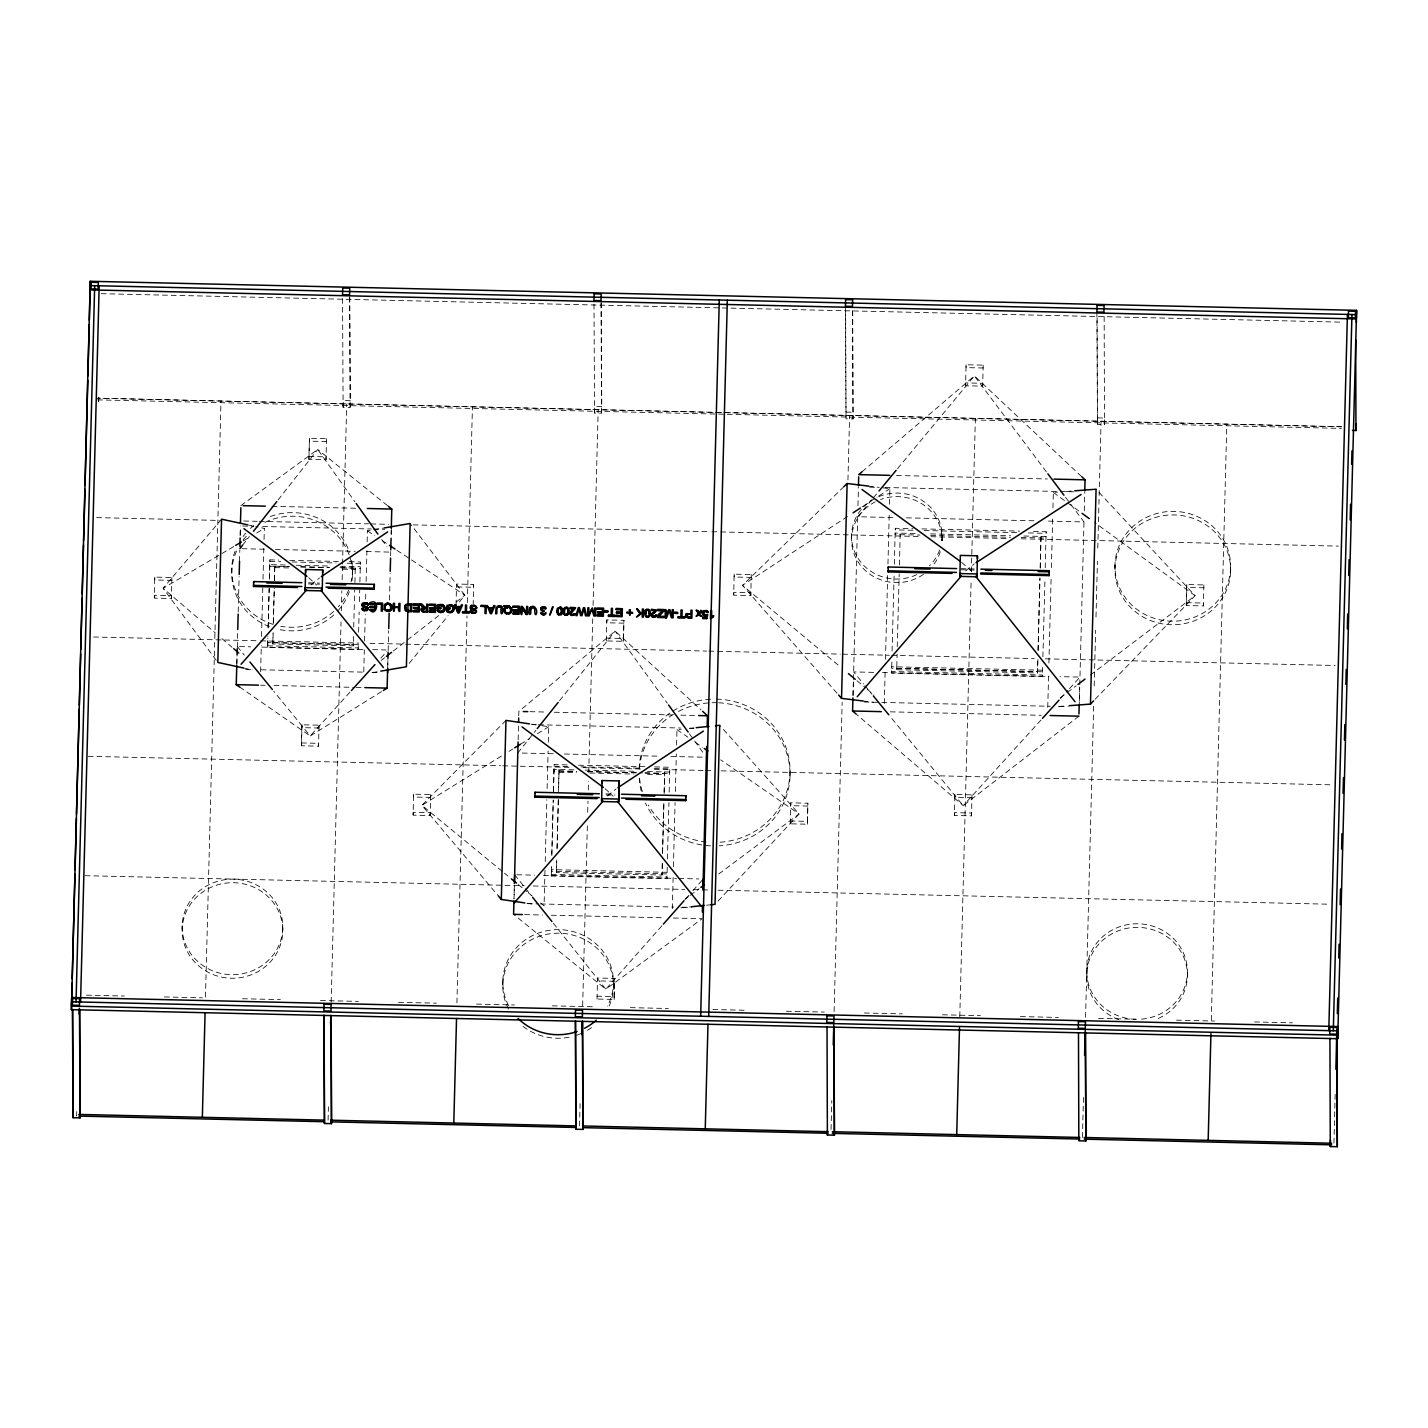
<?xml version="1.0" encoding="UTF-8"?>
<svg xmlns="http://www.w3.org/2000/svg" width="1428" height="1428" viewBox="0 0 1428 1428"><rect width="100%" height="100%" fill="white"/><g stroke="black" fill="none" stroke-linecap="round" stroke-linejoin="round"><path stroke-width="0.75" stroke-dasharray="5 3.75" d="M240.172 535.732L240.368 527.128M390.933 543.497L391.254 530.591M76.755 1111.591L76.63 1116.036L76.63 1114.447M98.818 397.198L98.693 401.661L98.675 397.234M171.878 577.501L171.431 598.493L154.331 598.1L154.777 577.108L171.878 577.501L171.895 580.357L154.795 579.964L154.777 577.108M205.471 997.137L220.983 401.036M236.834 664.805L237.066 655.987M237.298 647.187L237.691 631.747M238.208 611.916L239.119 576.662M239.529 561.24L239.815 550.208M240.207 534.786L240.439 525.968M260.61 671.696L261.306 645.242M261.538 636.442L262.788 587.943M263.02 579.143L263.823 548.281M264.055 539.463L264.341 528.449L255.791 526.593M267.786 641.047L267.786 642.636L358.321 644.706L358.303 643.135L358.196 649.49L267.661 647.402L267.893 636.692M268.125 627.963L269.142 588.657M269.428 577.751L269.892 559.883L278.728 560.079M267.661 647.402L267.911 638.262M268.196 627.356L269.214 588.068M269.446 579.34L269.892 559.883M272.819 642.743L273.051 633.854M273.266 623.697L274.247 588.015M274.408 580.054L274.801 564.774L274.479 580.714M353.448 636.46L353.287 645.849L272.837 644.01L273.176 630.908M273.391 622.18L274.247 589.443M319.033 725.192L318.569 746.184L301.469 745.791L301.451 742.953L301.933 724.799L319.033 725.192L319.051 728.03L301.951 727.637L301.933 724.799M326.476 438.699L326.03 459.691L308.93 459.298L309.394 438.307L326.476 438.699L326.494 441.538L309.394 441.163L309.394 438.307M301.469 745.791L301.951 727.637M308.93 459.298L309.394 441.163M343.113 407.266L343.291 400.572L350.324 400.732L350.146 407.426L343.113 407.266L342.524 294.721M328.083 1120.141L328.422 1106.789M331.153 1002.26L341.042 621.894M341.328 610.773L341.863 590.764M342.149 579.643L342.488 566.291M342.541 564.06L346.718 403.928M353.733 627.124L354.697 589.871M354.947 582.553L355.269 566.613L355.286 569.451L340.06 569.112M358.589 632.211L359.16 611.969M359.392 601.652L359.731 590.139M359.892 582.017L360.427 561.954L347.165 561.65M363.765 671.856L364.336 649.811M364.568 641.011L365.265 614.558M365.657 599.135L365.836 592.513M366.121 581.499L366.925 550.655M367.157 541.837L367.442 530.823L371.708 530.091M387.702 668.268L387.934 659.45M388.166 650.632L388.684 630.801M389.487 599.956L390.165 573.503M390.629 555.885L390.736 551.476M390.969 542.658L391.308 529.431M430.667 794.575L430.203 815.549L413.12 815.156L413.567 794.182L430.667 794.575L430.685 797.413L413.584 797.02L413.567 794.182M456.067 605.026L456.532 584.034L473.632 584.427L473.632 587.265L456.532 586.89L456.532 584.034M456.924 1002.92L467.01 615.879M467.349 602.545L472.436 406.801M473.168 605.418L473.632 584.427M514.348 885.663L514.009 898.926L514.348 885.717M518.132 739.829L518.543 724.299M518.739 715.803L518.864 711.43L615.147 631.105L700.969 709.805M544.996 870.402L544.068 905.763L540.641 902.942M545.228 861.548L546.835 799.662M547.12 788.613L548.102 751.021M548.334 742.185L548.727 726.709L538.035 725.121M667.251 867.207L666.947 878.666L551.279 876.007L551.511 865.207M551.815 854.069L553.207 800.59M553.439 791.665L554.135 764.605L567.487 764.926M551.279 876.007L551.529 866.778M551.815 855.64L553.261 799.93M553.493 791.023L554.135 764.605M556.438 871.348L556.724 860.049M557.027 848.91L558.294 799.894M558.455 791.79L559.044 769.496L558.598 790.166M662.342 863.904L662.056 875.043L556.438 872.615L556.741 861.477M557.081 848.107L558.366 799.091M594.566 413.031L594.744 406.337L601.777 406.498L601.599 413.192L594.566 413.031L593.977 300.487M579.536 1125.907L580.107 1103.665M582.66 1005.794L587.408 823.403M587.693 812.282L587.979 801.162M588.282 790.041L588.497 781.152M588.729 772.245L592.727 618.77M593.084 605.418L598.171 409.693M597.047 999.029L597.511 978.037L614.593 978.43L614.611 981.286L614.147 999.421L597.047 999.029L597.029 996.191L614.129 996.583L614.147 999.421M606.364 640.922L606.829 619.93L623.929 620.323L623.465 641.315L606.364 640.922L606.347 638.084L623.447 638.477L623.465 641.315M614.129 996.583L614.593 978.43M623.447 638.477L623.929 620.323M662.271 863.28L662.056 875.043M662.556 852.141L663.841 803.125M664.127 791.987L664.645 771.923L664.663 774.761L644.867 774.315M662.574 853.73L663.913 802.322M664.145 793.557L664.663 773.351L644.849 772.887M667.411 858.942L668.929 802.59M669.161 792.094L669.803 767.264L654.238 766.907M672.32 908.708L673.177 875.542M673.409 866.707L675.069 802.607M675.373 791.54L676.336 753.966M676.569 745.13L676.979 729.654L681.245 729.208M751.253 574.556L750.807 595.547L733.706 595.155L734.153 574.163L751.253 574.556L751.271 577.412L734.17 577.019L734.153 574.163M790.291 823.813L790.755 802.822L807.855 803.214L807.855 806.07L807.391 824.206L790.291 823.813L790.273 820.975L807.373 821.368L807.391 824.206M807.373 821.368L807.855 803.214M852.694 310.768L853.051 418.957L846.019 418.797L845.662 310.608M831.042 1129.459L831.792 1100.542M834.113 1011.56L842.163 702.38M847.946 479.951L849.624 415.459M853.051 695.115L853.391 681.816M853.444 679.603L857.782 513.473M857.96 505.655L858.46 486.894M884.307 703.54L885.181 670.321M885.467 659.236L887.663 575.073M887.948 563.989L889.269 513.045M889.501 504.191L889.912 488.679L881.344 487.644M1042.672 667.34L1042.422 676.569L891.554 673.106L891.857 661.646M892.072 651.15L894.124 574.752M894.339 564.256L895.285 528.289L913.027 528.699M1037.888 659.575L1037.531 672.945L896.713 669.714L897.123 654.113M897.23 646.813L899.212 573.895M899.444 564.988L900.175 533.179L900.193 536.018M971.968 794.878L971.522 815.87L954.422 815.477L954.886 794.486L971.968 794.878L971.986 797.734L954.886 797.342L954.886 794.486M983.16 365.157L982.696 386.131L965.596 385.756L966.06 364.765L983.16 365.157L983.178 367.996L966.078 367.603L966.06 364.765M959.777 1016.665L971.129 580.714M971.361 571.807L975.36 418.333M1037.745 661.182L1037.531 672.945M1038.031 650.043L1039.887 578.733M1040.191 567.594L1040.994 536.41L1041.012 539.249M1038.12 650.668L1039.959 577.929M1040.262 568.219L1040.994 537.821M1042.886 656.844L1044.993 578.215M1045.207 567.719L1046.153 531.751L1032.837 531.448M1047.759 707.288L1048.616 674.07M1048.902 662.985L1051.097 578.822M1051.383 567.737L1052.722 516.793M1052.936 507.94L1053.346 492.428L1057.612 492.107M1079.175 706.949L1079.711 687.011M1079.764 684.797L1084.084 518.667M1084.28 510.849L1084.78 492.089M1097.65 417.886L1104.683 418.047L1104.504 424.723L1097.472 424.562L1097.115 316.373M1082.442 1137.438L1083.477 1097.4M1085.566 1017.325L1093.669 705.932M1094.187 685.922L1095.633 630.301M1095.99 616.967L1097.436 561.347M1097.775 548.013L1101.077 421.224M1203.875 584.944L1203.411 605.936L1186.311 605.543L1186.775 584.552L1203.875 584.944L1203.893 587.783L1186.793 587.39L1186.775 584.552M1186.311 605.543L1186.793 587.39M1211.301 1020.217L1226.813 424.098M1335.162 1094.366L1333.913 1144.863L1333.895 1143.293M236.834 663.484L237.012 657.13M387.756 664.823L387.88 660.593M852.998 695.793L853.355 682.762M1079.318 700.987L1079.657 687.957M242.582 545.175L249.418 536.482M278.103 499.943L317.712 449.481L388.327 506.28M517.811 752.949L535.875 730.315M559.526 700.72L615.147 631.105L667.287 703.201M409.193 663.342L448.16 615.646M459.281 602.009L464.85 595.208L410.139 523.505M871.919 499.568L857.692 516.74L893.196 517.543M873.347 497.836L877.613 492.696M897.534 468.652L974.378 375.921L1081.835 476.809M221.554 519.185L163.095 588.282L217.824 662.431M965.774 570.879L974.199 563.935M607.471 796.003L615.968 788.97M311.018 584.927L319.444 577.894M661.914 925.772L605.829 989.211L513.58 914.348M685.511 899.069L691.42 892.393M692.901 890.715L703.219 879.023M349.949 692.169L310.251 735.956L239.85 687.154M380.83 658.112L386.702 651.614M1041.048 719.962L963.204 805.66L855.943 713.857M1060.504 698.524L1067.983 690.295M1069.483 688.635L1079.961 677.104L1059.987 676.64M718.034 901.122L799.073 813.996L719.694 725.281M1095.097 699.309L1195.093 595.708L1096.079 489.215M505.958 720.39L421.885 805.338L498.461 896.07M843.966 486.591L742.489 585.337L838.629 695.061M862.084 471.776L974.378 375.921L1046.563 472.079M381.151 660.468L384.632 657.737M393.36 650.954L405.57 641.422M407.301 640.065L438.699 615.593M456.139 601.991L464.85 595.208L396.841 550.244M1078.89 716.178L963.204 805.66L890.162 716.499M1060.183 697.881L1065.502 693.847M1067.287 692.509L1076.159 685.779M1090.367 675.033L1195.093 595.708L1094.616 522.505M684.815 899.372L688.385 896.695M690.17 895.374L699.095 888.698M718.73 874.025L799.073 813.996L720.712 759.857M240.904 505.601L317.712 449.481L354.858 501.692M847.518 516.472L742.489 585.337L838.182 665.091M862.262 506.797L877.006 497.14M878.845 495.927L889.912 488.679M381.49 691.616L310.251 735.956L273.783 691.259M501.406 756.055L421.885 805.338L502.781 871.812M508.975 751.36L512.759 749.004M520.345 744.309L529.806 738.454M537.374 733.76L548.727 726.709M233.781 546.513L163.095 588.282L215.217 632.872M243.331 540.873L249.061 537.481M256.701 532.965L264.341 528.449M373.85 529.717L384.525 527.896M372.244 672.606L378.652 671.499M689.795 728.334L694.062 727.905M680.853 907.833L691.545 906.744M706.485 905.209L710.769 904.781M1066.163 491.464L1072.571 490.982M1058.434 706.485L1066.984 705.843M101.21 293.686L1342.998 322.175M846.197 412.103L853.23 412.264M97.497 399.858L1341.392 428.4M308.912 456.46L326.012 456.853L326.03 459.691M896.463 475.488L1047.331 478.951M869.563 487.144L876.221 487.305M885.092 487.501L1058.148 491.464M1060.361 491.518L1073.678 491.821M906.494 517.846L1035.193 520.809M1048.491 521.113L1083.995 521.934L1065.288 496.998M271.963 506.315L356.268 508.243M921.899 528.895L1019.521 531.127M913.027 530.27L895.285 529.859L895.285 528.289M924.13 530.52L1017.307 532.662M1028.41 532.912L1046.153 533.322L1046.153 531.751M915.116 533.519L895.16 533.055L895.16 534.643L919.989 535.054M930.645 533.876L1010.524 535.714M1023.84 536.018L1046.028 536.517L1046.028 538.106L1021.198 537.374M930.663 535.446L1010.542 537.285M96.622 517.614L219.216 520.435M243.742 521.006L257.111 521.309M259.343 521.363L368.585 523.862M370.816 523.915L388.648 524.326M413.156 524.879L709.645 531.68M711.876 531.734L718.57 531.894M720.783 531.948L921.417 536.535M931.002 536.732L1006.133 538.481M1021.216 538.802L1338.286 546.103M242.671 526.022L253.756 526.272M262.627 526.486L371.351 528.985M373.565 529.02L384.667 529.288M242.064 548.709L264.251 549.209M275.354 549.477L355.233 551.297M366.318 551.547L390.719 552.118M961.026 568.665L974.253 568.969M961.026 569.772L974.253 570.075M289.759 560.329L338.347 561.454M269.91 561.454L280.941 561.704M291.99 561.972L336.133 562.971M347.183 563.239L360.427 563.542L360.427 561.954M285.225 565.006L269.767 564.649L269.785 566.238L289.652 566.684M296.274 565.256L329.386 566.024M340.417 566.273L360.302 566.737L360.302 568.308L338.222 567.808M274.801 566.184L290.027 566.541M300.897 566.791L329.172 567.434M340.042 567.684L355.269 568.041M300.683 566.952L329.386 567.594M274.819 567.612L290.045 567.969M1186.311 602.687L1203.411 603.08L1203.411 605.936M308.502 582.82L319.479 583.07M308.502 583.927L319.479 584.177M623.929 623.161L606.829 622.769L606.829 619.93M93.516 636.995L258.468 640.779M260.699 640.833L358.785 643.082M369.923 643.332L403.374 644.099M405.606 644.153L706.539 651.061M708.77 651.114L715.464 651.257M717.677 651.311L840.289 654.131M842.52 654.167L889.341 655.256M891.572 655.291L1034.229 658.576M1045.385 658.826L1335.18 665.484M272.819 642.582L353.287 644.439M267.661 645.831L358.178 647.901L358.196 649.49M239.529 646.581L250.614 646.848M261.717 647.098L363.765 649.437M372.654 649.633L385.953 649.954M896.713 668.286L1037.531 671.517M873.615 672.374L853.658 671.91L863.476 683.923M882.486 672.57L1048.902 676.39M245.598 669.429L252.256 669.571M261.128 669.786L363.176 672.124M372.065 672.32L378.706 672.481M260.646 685.208L265.072 685.315M273.962 685.511L353.823 687.35M356.054 687.404L364.925 687.6M863.976 702.005L879.505 702.362M881.719 702.415L1050.348 706.289M1059.219 706.485L1068.09 706.699M890.304 711.84L1041.173 715.303M529.949 711.679L545.478 712.036M554.35 712.233L671.945 714.946M680.817 715.142L696.346 715.499M531.859 724.603L536.303 724.71M538.517 724.764L680.513 728.012M689.385 728.209L693.829 728.316M301.451 742.953L318.551 743.328L318.569 746.184M522.237 753.056L553.296 753.77M564.399 754.02L659.807 756.197M670.892 756.465L706.396 757.268M578.608 765.176L645.331 766.711M554.153 766.193L569.718 766.55M580.839 766.8L640.904 768.175M654.238 768.496L669.821 768.853L669.803 767.264M88.179 756.304L500.568 765.765M502.799 765.819L569.683 767.354M583.052 767.657L641.011 768.996M654.399 769.299L703.433 770.424M705.664 770.477L712.358 770.638M721.265 770.834L1332.074 784.847M574.038 769.853L554.01 769.389L554.028 770.959L576.269 771.477M585.159 770.103L636.317 771.281M647.437 771.531L669.678 772.048L669.696 773.619L645.224 773.066M559.044 770.924L576.644 771.334M587.658 771.584L642.654 772.851M587.39 771.727L636.317 772.851M559.062 772.352L576.662 772.744M589.853 773.048L633.871 774.065M606.025 793.879L614.897 794.093M606.025 794.985L614.897 795.2M807.855 806.07L790.773 805.678L790.755 802.822M551.279 874.436L666.947 877.095L666.947 878.666M516.865 874.757L534.607 875.168M543.479 875.364L676.604 878.416M678.818 878.47L698.792 878.934M85.073 875.685L524.219 885.753M533.144 885.967L684.726 889.43M693.633 889.644L700.327 889.805M702.558 889.84L709.252 890.001M718.159 890.197L1328.968 904.21M527.2 903.656L538.302 903.906M540.516 903.96L673.641 907.012M682.513 907.226L691.384 907.423M524.665 914.616L542.426 915.009M551.297 915.223L664.448 917.811M673.32 918.025L702.165 918.686L605.829 989.211L553.332 923.273M614.611 981.286L597.511 980.893L597.511 978.037M86.412 995.155L124.325 996.03M164.434 996.94L202.348 997.815M242.457 998.743L280.352 999.6M320.479 1000.528L358.374 1001.403M398.501 1002.313L436.397 1003.188M476.524 1004.098L514.419 1004.973M552.315 1005.847L592.441 1006.758M630.337 1007.632L668.25 1008.507M712.822 1009.525L746.273 1010.292M786.382 1011.22L824.277 1012.077M864.404 1013.005L902.3 1013.862M942.426 1014.79L980.322 1015.665M1020.449 1016.575L1058.344 1017.45M1098.471 1018.378L1136.367 1019.235M1176.494 1020.163L1214.389 1021.038M1254.516 1021.948L1292.411 1022.823M868.51 486.091L879.202 487.394M862.923 700.969L873.615 702.255M531.627 724.174L535.893 724.817M526.968 903.228L533.376 904.192M247.222 524.736L253.648 526.129M243.492 667.983L252.06 669.839M367.442 530.823L374.796 535.678M382.133 540.534L387.648 544.175M676.979 729.654L687.903 737.205M695.204 742.239L702.487 747.272M1053.346 492.428L1065.913 501.585M1067.698 502.888L1080.264 512.045M961.562 562.311L971.433 571.004M605.097 788.72L613.147 796.092M308.68 577.644L316.695 585.052M504.495 873.24L507.94 876.06M518.257 884.557L526.861 891.625M528.592 893.035L532.037 895.874M856.979 680.763L865.511 687.885M867.224 689.296L874.061 695.008M221.947 638.619L232.032 647.241M864.886 685.636L871.901 694.204M237.298 646.545L244.313 655.131M514.633 874.704L524.308 886.842M525.683 888.591L531.216 895.517M689.456 733.849L693.365 739.24M694.668 741.043L703.79 753.663M381.758 539.516L386.881 546.71M1230.615 567.612A57.852 54.924 -0.3 0 1 1142.632 613.165A57.852 54.924 -0.3 0 1 1145.113 518.061A57.852 54.924 -0.3 0 1 1230.615 567.612L1230.633 571.164A57.852 54.924 -0.3 0 1 1142.65 616.717A57.852 54.924 -0.3 0 1 1145.131 521.613A57.852 54.924 -0.3 0 1 1230.633 571.164M1187.364 972.718L1187.4 976.27M1114.947 564.952L1114.965 568.505M1104.147 316.534L1104.504 424.723M1096.882 312.018L1097.472 424.562M1086.797 970.397L1086.815 973.967M1042.422 676.569L1042.422 674.998L891.554 671.535L891.554 673.106M982.696 386.131L982.678 383.293L965.596 382.9L965.596 385.756M971.522 815.87L971.504 813.032L954.404 812.639L954.422 815.477M942.069 537.089L942.087 540.659A45.268 42.983 -0.3 0 0 880.54 499.514M896.695 666.876L896.713 669.714M852.498 310.822L853.051 418.957M851.552 535.018L851.57 538.57M845.43 306.252L846.019 418.797M790.023 772.494L790.041 776.047M750.807 595.547L750.789 592.709L733.689 592.317L733.706 595.155M613.433 983.428L613.451 986.998M601.242 302.79L601.777 406.498M601.027 302.861L601.599 413.192M556.438 869.777L556.438 872.615M502.799 980.893L502.817 984.445M430.203 815.549L430.203 812.711L413.103 812.318L413.12 815.156M353.287 643.011L353.287 645.849M352.43 571.343L352.448 574.895M349.789 297.024L350.324 400.732M349.574 297.078L350.146 407.426M282.762 928.075A50.301 47.767 -0.3 0 1 206.257 967.702A50.301 47.767 -0.3 0 1 208.399 884.985A50.301 47.767 -0.3 0 1 282.762 928.075L282.78 931.627A50.301 47.767 -0.3 0 1 206.275 971.254A50.301 47.767 -0.3 0 1 208.417 888.537A50.301 47.767 -0.3 0 1 282.78 931.627M272.819 641.172L272.837 644.01M231.729 568.576L231.747 572.128M182.177 925.772L182.195 929.325M171.431 598.493L171.414 595.654L154.313 595.262L154.331 598.1M716.445 699.131A75.452 71.65 -0.3 0 1 790.023 769.371A75.452 71.65 -0.3 0 1 719.284 842.27M706.164 841.967A75.452 71.65 -0.3 0 1 648.312 805.071M642.386 791.63A75.452 71.65 -0.3 0 1 639.441 777.35M639.137 769.032A75.452 71.65 -0.3 0 1 671.035 712.269M672.856 711.09A75.452 71.65 -0.3 0 1 714.268 699.113M718.641 702.772A75.452 71.65 -0.3 0 1 790.059 773.958A75.452 71.65 -0.3 0 1 719.301 845.822M710.555 845.858A75.452 71.65 -0.3 0 1 704.004 845.251M701.808 844.93A75.452 71.65 -0.3 0 1 645.456 803.036M641.243 791.183A75.452 71.65 -0.3 0 1 639.28 778.813M639.405 768.442A75.452 71.65 -0.3 0 1 674.73 713.518M678.496 711.43A75.452 71.65 -0.3 0 1 716.463 702.701M351.645 560.651A60.369 57.316 -0.3 0 1 351.092 581.981M348.557 590.175A60.369 57.316 -0.3 0 1 338.329 606.775M333.706 611.452A60.369 57.316 -0.3 0 1 280.763 626.267M273.141 624.393A60.369 57.316 -0.3 0 1 236.441 547.745M243.046 536.553A60.369 57.316 -0.3 0 1 245.83 533.144M250.453 528.467A60.369 57.316 -0.3 0 1 253.827 525.647M270.356 516.49A60.369 57.316 -0.3 0 1 349.539 552.35M264.948 522.345A60.369 57.316 -0.3 0 1 327.208 526.878A60.369 57.316 -0.3 0 1 351.895 581.303M349.324 591.71A60.369 57.316 -0.3 0 1 336.865 611.952M333.724 615.004A60.369 57.316 -0.3 0 1 276.925 628.998M269.446 626.66A60.369 57.316 -0.3 0 1 237.387 549.334M243.063 540.105A60.369 57.316 -0.3 0 1 247.33 535.089M508.582 1005.598A55.335 52.533 -0.3 0 1 558.455 929.628A55.335 52.533 -0.3 0 1 607.364 1006.115M508.6 1009.15A55.335 52.533 -0.3 0 1 556.385 933.216A55.335 52.533 -0.3 0 1 609.131 1006.08M591.567 1027.571A55.335 52.533 -0.3 0 1 584.605 1031.837M580.928 1033.586A55.335 52.533 -0.3 0 1 575.109 1035.711M569.129 1037.21A55.335 52.533 -0.3 0 1 522.577 1025.982M878.684 496.676A45.268 42.983 -0.3 0 1 924.469 502.013A45.268 42.983 -0.3 0 1 941.534 542.694M939.642 549.959A45.268 42.983 -0.3 0 1 929.414 565.863M916.722 574.645A45.268 42.983 -0.3 0 1 857.532 557.473A45.268 42.983 -0.3 0 1 871.776 500.264M940.267 551.744A45.268 42.983 -0.3 0 1 933.269 565.095M923.488 574.342A45.268 42.983 -0.3 0 1 858.567 562.632A45.268 42.983 -0.3 0 1 875.168 501.871M1135.831 1019.306A50.301 47.767 -0.3 0 1 1093.402 947.871A50.301 47.767 -0.3 0 1 1179.778 946.282A50.301 47.767 -0.3 0 1 1140.222 1019.235M1118.749 1019.592A50.301 47.767 -0.3 0 1 1096.615 946.782A50.301 47.767 -0.3 0 1 1176.422 945.3A50.301 47.767 -0.3 0 1 1157.233 1018.878M1341.392 426.74L97.497 398.198L1341.392 426.811M1042.547 670.214L891.679 666.751L891.679 668.34L1042.547 671.803L1042.547 670.214M667.072 872.312L551.404 869.652L551.404 871.241L667.072 873.9L667.072 872.312"/><path stroke-width="1.5" d="M239.904 546.496L240.118 537.892M240.475 522.826L240.85 507.743M390.772 549.959L390.933 543.497M391.308 528.431L391.772 509.064L388.327 506.28M1356.582 310.34L1337.733 1038.709L71.418 1009.65L90.267 281.28L1356.582 310.34L1356.6 313.892M71.418 1009.65L72.114 983.107M72.221 978.662L74.952 874.132M75.059 869.67L76.398 818.512M76.505 814.067L79.236 709.52M79.343 705.075L80.682 653.917M80.789 649.472L82.128 598.314M82.235 593.869L83.502 544.925M83.627 540.48L84.966 489.322M85.073 484.877L87.786 380.33M87.911 375.885L89.232 324.727M89.357 320.283L90.267 281.28M79.7 1009.685L80.057 1117.874L73.024 1117.713L72.667 1009.525M76.041 1001.903L94.676 285.689M79.236 1014.362L79.379 1008.257M80.557 1002.01L99.192 285.796M202.348 1117.249L205.079 1012.72M237.744 629.552L238.155 614.129M239.19 574.449L239.529 561.24M297.435 587.497L253.541 586.497L253.648 581.571L301.915 582.678M322.692 569.897L322.228 590.889L305.146 590.496L305.592 569.504L322.692 569.897L322.71 572.735M331.153 1015.451L331.51 1123.64L324.477 1123.479L324.12 1015.29M330.564 1024.501L330.796 1015.594M369.798 609.774L374.725 610.059L369.798 609.774C376.117 618.36 381.187 597.404 369.781 602.777L369.763 603.883L374.886 603.99L369.763 603.883M374.725 610.059L374.779 607.471L370.173 607.525L370.191 606.436L374.814 606.543L370.191 606.436M328.154 588.193L374.243 589.264L374.332 584.338L326.066 583.231M374.243 589.264L374.332 584.338M374.814 606.686L374.886 603.83M377.331 604.044L377.349 602.955L382.561 603.08L382.365 611.166L381.258 611.13L381.437 603.99L377.331 603.883L381.437 603.99M387.595 672.677L387.702 668.268M388.737 628.606L389.13 613.183M390.219 571.307L390.576 558.08M394.449 607.239L394.539 603.348L393.432 603.33C391.968 606.4 394.253 616.664 394.414 608.025C400.822 605.311 397.002 611.166 399.786 611.559L399.983 603.473L398.876 603.455L398.787 607.346L394.449 607.096L398.787 607.346M406.659 610.131L410.407 610.863L410.55 604.651L406.712 605.276M407.123 611.452L411.478 611.827L411.692 603.741L405.909 604.615M413.227 610.773L418.154 611.041L413.227 610.773L413.21 611.862L419.243 612.005L419.439 603.919L413.21 603.776L413.192 604.865L418.315 604.99L418.243 607.685L413.62 607.578L418.243 607.685M413.62 607.418C412.942 611.077 424.687 607.293 413.602 608.364L413.62 607.578M418.154 611.041L418.226 608.453M423.134 610.97L426.579 611.309L426.651 608.524L422.26 609.542M423.741 606.757L426.686 607.775L426.776 604.098L427.882 604.276L427.668 612.201L422.991 611.88M429.4 605.24L434.523 605.365L429.4 605.24L429.417 604.151L435.647 604.294L435.451 612.38L429.4 612.237L429.435 611.148L434.362 611.416L429.435 611.148M434.362 611.416L434.433 608.828L429.81 608.881L429.828 607.793L434.451 607.9L429.828 607.793M434.451 608.06L434.523 605.204M442.983 606.222L439.396 605.454L438.307 607.632L440.752 607.525L440.734 608.614L437.2 608.542L437.271 605.436L438.985 604.544M449.838 607.882L447.375 607.668L449.838 607.739L449.802 608.828L446.268 608.739L447.196 605.115M447.375 607.828L448.463 605.668M462.547 611.916L465.314 612.13L462.547 611.916L462.529 613.005L469.152 613.147L469.169 612.059L466.421 612.005L469.169 612.059M465.314 612.13L465.492 604.972L466.599 605.169L466.421 612.148M453.801 1123.033L456.532 1018.485M481.04 606.436L481.075 605.329L486.288 605.615L486.073 613.54L484.967 613.522L485.163 606.364L481.04 606.275L485.163 606.525M496.105 607.132L495.659 613.754L496.765 613.79L497.033 607.81M501.246 609.149C499.604 615.272 503.673 615.343 502.335 609.167M524.826 902.924L501.299 899.444L505.958 720.39L529.485 723.871M513.027 607.168L518.15 607.275L513.027 607.168L513.045 606.061L519.274 606.204L519.078 614.29L513.027 614.165L513.063 613.058L517.989 613.344L513.063 613.219M513.437 610.809L518.061 610.916L513.437 610.809L513.455 609.72L518.078 609.97L513.455 609.881M517.989 613.344L518.061 610.756M518.078 609.97L518.15 607.114M522.291 606.436L526.521 612.612L521.166 606.257C519.417 613.272 522.594 620.127 522.166 607.989L526.396 614.468L522.166 607.989M514.473 881.254L518.078 742.024M518.578 722.354L518.685 717.981M526.521 612.773L526.682 606.382L527.735 606.561L527.539 614.486L526.396 614.308M529.485 609.792C527.842 615.914 531.912 616.021 530.591 609.827M531.162 607.971C536.874 604.651 533.412 614.736 535.928 614.683C538.749 610.309 533.661 602.955 529.824 608.06M597.047 798.609L534.929 797.181L535.018 792.254L599.367 793.736M573.717 609.078L570.075 608.471L570.093 607.382L575.609 607.668L575.198 608.864M591.281 610.434L591.763 609.024L593.959 616.021L595.619 616.057L595.833 607.971L594.762 607.935L594.601 614.843L592.352 607.882L588.764 614.611L588.925 607.81L587.872 607.793L587.658 615.879L589.139 615.914L591.281 610.274M582.606 1021.216L582.963 1129.405L575.93 1129.245L575.573 1021.056M581.91 1034.711L582.249 1021.359M597.332 615.004L602.277 615.272L597.332 615.004L597.315 616.093L603.348 616.236L603.562 608.149L597.332 608.007L597.297 609.096L602.42 609.221L602.366 611.916L597.743 611.809L602.366 611.916M597.707 612.737L602.33 612.844L597.707 612.737L597.743 611.648M602.277 615.272L602.33 612.683M604.758 611.684L604.776 610.559L607.935 610.791L607.9 611.755L604.758 611.684L607.9 611.755M601.616 801.536L602.063 780.545L619.163 780.938L619.181 783.776L618.699 801.929L601.616 801.536L601.599 798.68L618.699 799.073L618.699 801.929M608.417 615.254L611.184 615.468L608.417 615.254L608.399 616.343L615.004 616.503L615.04 615.414L612.291 615.343L615.04 615.414M611.184 615.468L611.362 608.328L612.469 608.346L612.291 615.504M621.144 612.344L616.539 612.237L621.144 612.344L621.216 609.488L616.093 609.524L616.111 608.435L622.358 608.739L622.144 616.664L616.111 616.521L616.128 615.432L621.055 615.7L616.128 615.432M616.503 613.165L621.126 613.272L616.503 613.165L616.521 612.076M621.055 615.7L621.126 613.112M618.699 799.073L619.163 780.938M627.071 612.148L627.053 613.201C630.533 611.238 629.373 619.127 630.284 613.13L632.568 613.344C633.354 610.863 628.249 613.951 630.373 610.042L629.409 610.024L629.355 612.344L627.071 612.309M640.119 613.701L636.531 616.985L642.279 613.04L642.189 617.128L643.296 617.146L643.492 609.06L642.386 609.042L642.314 611.934L640.922 613.183C630.159 599.403 647.241 624.09 636.585 608.899M651.436 610.345L655.523 610.434L651.436 610.345L651.454 609.238L656.844 610.202M657.594 610.47L662.931 610.595L657.594 610.47L657.612 609.381L664.216 609.542L664.198 610.666C645.867 619.663 675.908 615.914 658.897 616.414M662.931 610.452L657.54 617.467L663.52 617.61L663.556 616.521M668.75 612.219L669.232 610.791L671.428 617.788L673.106 617.824L673.302 609.738L672.231 609.72L672.07 616.628L669.821 609.667L668.822 609.649C660.986 628.784 670.143 610.577 665.341 609.56L665.127 617.646L666.608 617.681L668.75 612.059M674.444 613.29L674.48 612.148L677.622 612.38L677.604 613.362L674.444 613.29L677.604 613.362M678.104 617.003L680.87 616.914L678.104 616.86L678.086 617.949L684.708 618.092L684.726 617.003L681.977 616.95L684.726 617.003M680.87 617.074L681.049 609.917L682.156 610.113L681.977 617.092M625.892 799.269L685.797 800.644L685.904 795.717L621.555 794.236M687.225 616.825L690.777 617.307C693.258 613.737 687.136 612.969 686.689 615.825M685.547 615.825L685.601 615.182A2.499 2.374 -0.3 0 1 686.261 613.969L690.866 613.54L690.956 610.149L692.062 610.327L691.848 618.27L688.707 618.038M703.629 613.79L705.254 615.04A1.803 1.714 -0.3 0 0 706.521 614.611L707.752 614.29L706.842 618.502L702.701 618.395L702.719 617.307L706.057 617.556L702.719 617.467M702.951 890.001L706.664 746.344M707.163 726.673L707.449 715.749L702.594 711.305M700.648 1016.236L719.284 300.023M713.607 615.861L711.537 616.985L711.697 610.631L710.662 610.595L710.466 618.717L711.501 618.056M711.501 618.217L713.607 615.7M705.254 1128.798L707.985 1024.251M708.699 1016.415L727.334 300.201M834.059 1026.982L834.416 1135.171L827.383 1135.01L827.49 1130.565M862.923 700.969L841.538 698.381L847.125 483.503L868.51 486.091M833.238 1044.921L833.774 1024.911M858.46 485.716L858.674 476.845M952.101 573.396L888.18 571.932L888.27 567.005L956.617 568.576M977.448 555.795L976.984 576.787L959.884 576.394L960.348 555.403L977.448 555.795L977.448 558.651M956.724 1134.564L959.491 1027.803M980.768 574.056L1049.116 575.627L1049.205 570.7L980.857 569.129M1084.762 490.893L1085.048 479.826L1081.835 476.809M1069.126 705.7L1090.474 704.093L1096.079 489.215L1074.713 490.821M1084.584 1055.149L1085.226 1030.677M1078.479 1032.587L1078.836 1140.793L1085.869 1140.954L1085.512 1032.747M1208.177 1140.329L1210.944 1033.569M1328.79 1030.641L1347.425 314.428M1336.965 1038.513L1337.322 1146.72L1330.289 1146.559L1330.468 1139.865M1333.306 1030.748L1351.941 314.535M1335.876 1069.251L1336.679 1036.532L1337.322 1146.72M1337.322 1013.63L1337.733 998.065M1338.768 958.027L1339.071 944.265M1340.16 904.656L1340.517 889.001M1341.606 849.035L1341.945 833.738M1343.052 793.433L1343.462 777.867M1344.444 740.043L1344.837 724.478M1345.89 684.44L1346.229 669.518M1347.336 628.838L1347.675 613.915M1348.728 575.448L1349.085 559.633M1350.174 519.846L1350.567 504.28M1351.62 464.243L1351.959 450.891M1352.441 430.417L1355.957 430.488L1356.136 423.813M239.85 687.154L236.245 684.655L236.78 665.591M237.066 655.006L237.244 648.651M383.364 690.438L387.113 688.117L387.648 669.054M387.934 658.469L388.113 652.114M513.937 901.139L513.58 914.348L522.452 914.563M514.401 883.521L514.633 874.704M702.344 912.081L702.522 905.459M702.987 887.841L703.219 879.023M855.943 713.857L852.587 710.983L852.944 697.953M1078.961 714L1079.193 705.325M556.956 611.148L557.331 608.739M562.4 611.113L561.65 614.272M563.453 611.291L563.56 609.881M644.813 613.165L645.17 610.756M650.258 613.13L649.49 616.289M390.701 607.114L390.433 608.792M404.677 607.757L404.749 606.739M405.82 607.793L406.07 606.115M529.485 609.952L529.574 608.721M510.599 610.881L510.671 609.988M384.989 607.257L385.221 605.74M558.009 611.166L558.169 609.399M564.506 611.327L564.667 609.542M645.867 613.183L646.027 611.416M504.976 610.006L505.566 607.81M561.186 612.898L561.133 608.881M567.666 613.04L567.844 611.238M649.026 614.897L648.776 610.488M702.433 613.255L702.487 612.576A2.963 2.802 -0.3 0 1 703.147 611.255L704.111 610.559M503.834 609.988L503.941 608.899M443.43 610.22L443.787 608.471M443.68 609.453L443.448 606.686M452.854 608.685L452.265 610.827A2.463 2.338 -0.3 0 1 451.052 611.755M540.819 608.542L541.141 610.488M530.591 609.988L532.341 607.364M511.67 611.291L511.813 610.006M444.929 608.435L443.305 611.934M453.997 608.649L453.426 610.952M453.836 609.917L453.908 607.525M543.247 611.595L544.175 610.541L541.944 609.667M541.158 612.13L541.141 613.308A2.124 2.017 -0.3 0 0 542.212 614.576L544.389 614.772A2.303 2.196 -0.3 0 0 545.71 613.754L546.031 612.737L544.818 613.308M422.26 609.381L422.599 610.845M703.629 613.951L703.665 612.255M703.522 613.201L704.075 611.648M363.051 604.437L363.497 605.865L367.531 607.382M574.092 613.861L575.163 613.844M655.452 615.736L656.63 615.2L655.577 614.915M421.206 608.953L421.117 610.506M542.943 607.543L541.944 609.827M571.004 613.344L574.199 609.756M652.507 614.486L652.471 615.736M706.057 617.556L706.557 615.272A2.713 2.57 -0.3 0 1 704.432 615.825L703.129 614.968M404.749 606.9L404.945 605.99M563.56 610.042L563.81 608.899M567.594 614.986L568.79 612.523M568.54 613.683L568.88 610.22M583.641 610.256L581.91 615.736L580.571 615.557L578.911 608.685L577.001 615.629L575.895 615.611L578.394 607.56L579.447 607.596L581.053 613.826M583.641 610.416L584.052 608.81L584.355 610.595M529.574 608.881L529.806 607.9M558.187 609.56L558.562 608.435M584.355 610.434L585.498 615.825L586.64 615.843L584.623 607.703L583.499 607.685L581.303 614.772L581.571 613.683M646.027 611.559L646.402 610.452M561.186 612.737L560.258 614.326L558.669 613.915M567.666 612.88L567.237 614.058M503.941 609.06L504.191 608.078M553.261 606.864L549.816 615.147L552.44 606.989M459.048 610.416C459.281 618.378 459.637 597.957 458.013 610.416M491.464 611.309L492.446 608.846L489.608 608.792L490.982 612.826L491.464 611.166M540.819 608.703L541.248 607.685M507.565 608.132C504.566 607.668 508.957 607.596 507.297 607.346M656.523 615.557L656.344 616.164A2.196 2.088 -0.3 0 1 655.381 617.128M497.051 607.971L498.158 606.668L500.407 607.007M444.358 610.577L444.768 609.56M511.26 612.291L511.67 611.13M384.418 604.919L384.275 609.363M460.369 607.418L461.351 604.883L462.529 604.919L459.102 612.915L457.924 612.737L454.711 604.722L455.96 604.758L456.871 607.346L460.369 607.418L456.871 607.346M492.785 608.167L493.767 605.633L494.945 605.65L491.518 613.665L490.339 613.647L487.126 605.472L489.286 608.078L492.785 608.167L489.286 608.078M404.945 606.15L405.534 604.847M503.763 606.132L505.173 606.9L503.763 606.132L505.012 605.829M557.331 608.899L560.365 607.078A2.213 2.088 -0.3 0 1 561.668 607.864L562.007 608.614M563.81 609.042L564.756 607.596M645.17 610.916L646.795 609.113M562.043 613.362L561.097 614.825M649.883 615.379L648.258 617.182M558.348 608.988L560.115 608.007M564.828 609.131L565.595 608.096M505.244 608.542L506.012 607.346M567.487 613.469L565.452 614.272M363.051 604.579L363.979 603.633M471.311 607.078L472.757 605.99M443.43 610.059L443.18 610.631A2.463 2.338 -0.3 0 1 441.966 611.541M452.498 610.274L450.445 611.898L447.553 610.559M572.503 609.899L570.183 612.362A2.499 2.374 -0.3 0 0 569.986 613.754L570.111 614.165M651.543 614.236L652.257 613.112M540.98 608.257L541.605 607.311M453.426 610.791L450.891 612.755L447.428 612.023M405.213 605.526L405.909 604.455M574.092 613.701L572.557 614.754L571.004 613.183M655.452 615.575L653.899 616.61L652.453 615.593M541.997 608.56L544.175 607.703M699.06 612.612C695.722 606.614 699.577 616.717 700.702 610.381C704.397 610.577 695.811 614.576 701.63 616.307L699.452 614.736M510.635 613.13L511.26 612.13M699.47 614.897L699.06 614.094L696.293 616.182L698.578 614.718M384.418 605.079L385.453 603.776M239.85 548.655L242.582 545.175M253.506 531.252L276.729 501.674M537.267 728.583L558.134 702.469M385.489 605.365L387.327 604.008M656.541 610.577L653.596 613.326M696.293 616.182L698.453 613.362L696.293 610.274L697.542 610.452M879.041 490.982L896.106 470.365M510.171 611.916L509.35 612.862M443.18 610.47L439.503 611.345M570.468 611.898L574.163 608.399L570.075 608.471M651.828 613.772L655.077 610.791M857.211 696.721L961.437 575.912M513.884 903.353L603.08 801.037M241.082 664.252L306.645 589.889M444.072 611.041L440.645 612.63L437.521 610.773M663.377 924.095L684.048 900.729M659.79 615.486L664.198 610.666M351.431 690.545L374.939 664.591M1042.529 718.302L1059.005 700.184M363.319 609.078C360.445 606.186 365.389 612.219 366.96 609.131M646.402 610.595L648.544 610.363M1090.474 704.093L1093.562 700.898M557.723 608.149L560.365 607.221A2.213 2.088 -0.3 0 1 561.668 608.025M564.203 608.292L566.845 607.221A2.213 2.088 -0.3 0 1 568.148 608.025L568.88 610.381M645.563 610.167L648.205 609.238A2.213 2.088 -0.3 0 1 649.508 610.042M362.819 603.169L361.998 605.597M471.079 605.65L470.508 608.614M568.13 614.272L565.434 615.325L563.596 613.023M652.882 614.04L655.541 611.63M366.693 610.666L367.764 609.738A2.106 1.999 -0.3 0 0 368.103 608.257M476.024 612.219L474.221 613.344M475.578 612.826L476.024 612.38A2.106 1.999 -0.3 0 0 476.363 610.756M843.966 486.591L847.125 483.503M363.248 604.258C365.318 601.17 368.531 607.364 368.46 604.544M471.508 606.757L474.025 606.204M862.084 471.776L858.746 474.631L889.805 475.346M452.783 611.648L448.856 612.594M385.846 604.901L386.774 604.294M386.381 656.38L391.611 652.31M509.796 612.362L508.868 613.094M542.444 612.005L544.032 611.541M1077.944 684.44L1085.03 679.068M700.88 887.359L704.45 884.7M386.952 610.399L389.773 609.649M712.054 617.539L713.589 616.807M646.67 610.327L647.616 609.988M321.3 576.644L387.631 531.912M704.075 611.809L706.378 611.702M617.842 787.738L703.415 731.082M853.051 512.848L860.424 508.011M711.537 616.825L712.518 616.182M976.038 562.721L1081.085 494.481M648.366 616.021L646.795 616.128M514.651 747.844L520.345 744.309M235.691 545.389L241.421 541.997M655.095 616.057L652.774 616.039M362.819 603.33L366.96 603.062M471.704 605.293L470.597 606.293A2.285 2.16 -0.3 0 0 470.258 607.935M703.593 611.005L706.396 610.684A2.428 2.303 -0.3 0 1 707.52 611.487L707.913 612.291M422.402 607.864L421.992 608.221A2.053 1.946 -0.3 0 0 421.206 609.113M561.097 614.665L557.955 614.486M648.955 616.682L645.795 616.664L644.831 614.058M706.557 615.432L703.522 615.289M542.033 607.15L543.051 606.668M687.154 614.754L688.689 614.415M438.789 605.865L440.092 605.436M366.603 609.506L363.694 609.399M497.765 606.989L499.193 606.721M407.051 605.061L410.55 604.651M571.932 615.343L574.02 615.111A2.196 2.088 -0.3 0 0 574.984 614.147M687.225 613.469L686.261 613.969A2.499 2.374 -0.3 0 0 685.601 615.343M497.176 606.168L501.032 606.204M508.796 614.076L509.796 613.558M530.877 606.936L533.894 606.668M504.994 605.668L509.028 606.132L511.367 608.042M385.899 603.669L387.934 603.062L390.844 604.472M442.858 612.041L440.627 612.469M471.722 605.454L475.899 605.954M506.779 606.9L509.51 607.382M506.779 607.061L509.028 607.096M448.463 605.811L451.426 605.972M366.693 610.506L364.283 610.649M474.953 612.987L472.543 613.29L470.437 611.452M508.868 612.951L506.94 613.005A2.642 2.517 -0.3 0 1 505.262 611.541M438.289 609.81L437.271 610.202L438.485 610.506M446.607 611.148L447.357 610.024L447.803 611.13M446.357 610.416L447.357 610.024M542.515 606.936L545.442 607.293A2.463 2.338 -0.3 0 1 546.156 608.453L545.21 609.185L544.639 607.828M422.402 608.025L423.456 607.632L422.349 606.721M423.099 608.739L424.277 608.631M573.574 615.272L572.503 615.397M384.525 527.896L410.139 523.505L406.409 666.751L380.794 671.142M542.497 613.558L544.014 613.861M407.337 603.937L408.676 603.83M543.461 614.736L544.389 614.611M565.434 607.418L566.845 607.382M566.898 615.147L565.434 615.165M696.204 727.691L709.02 726.37M715.428 725.727L719.694 725.281L715.035 904.335L710.769 904.781M691.545 906.744L704.361 905.423M565.916 608.149L567.184 608.506M386.881 603.312L387.934 603.223M506.869 606.079L507.94 605.972M508.796 613.915L506.619 613.861M474.274 612.237L471.579 611.398M364.211 602.759L366.103 602.794M387.327 604.151L388.505 604.187M439.86 604.49L440.77 604.437M448.945 604.704L452.926 605.829M388.309 610.327L386.952 610.256A2.642 2.517 -0.3 0 1 385.274 608.792M475.774 608.007L476.827 607.793L475.453 606.864M706.717 612.023L707.913 612.148M364.497 603.669L365.764 603.723M471.401 610.738L470.347 610.952L471.954 612.041M654.417 617.235L651.971 616.593M437.2 608.382L440.734 608.614M446.268 608.578L449.802 608.828M1053.989 479.112L1085.048 479.826M243.117 505.655L265.305 506.155M367.371 508.493L391.772 509.064M914.723 568.719L930.163 569.076M985.284 570.325L991.889 570.486M1038.192 571.539L1049.205 571.807L1049.205 570.7M956.51 572.396L888.18 570.825L888.18 571.932M980.768 572.949L1049.098 574.52L1049.116 575.627M266.822 582.963L282.173 583.32M330.457 584.427L345.808 584.784M301.826 586.497L253.541 585.391L253.541 586.497M325.959 587.051L374.243 588.158M422.349 606.882L420.51 603.955L422.974 605.811M418.315 604.829L413.192 604.865M602.42 609.06L597.297 609.096M621.216 609.488L616.093 609.524M438.307 607.632L440.752 607.685M374.779 607.471L370.173 607.525M434.433 608.828L429.81 608.881M688.635 617.092L690.777 617.307M236.245 684.655L258.432 685.154M364.925 687.6L387.113 688.117M852.587 710.983L881.433 711.644M1050.044 715.517L1078.89 716.178M523.291 711.537L527.735 711.626M698.578 715.553L707.449 715.749M577.18 794.325L592.709 794.682M641.529 795.807L654.845 796.11M599.26 797.556L534.929 796.074L534.929 797.181M621.448 798.056L685.797 799.537L685.797 800.644M71.4 1006.097L1337.715 1035.157L1337.733 1038.709M78.861 1114.429L324.067 1120.123M330.76 1120.195L575.966 1125.907M582.66 1125.978L827.865 1131.69M832.328 1131.708L1079.764 1137.456M1084.227 1137.491L1331.664 1143.239M78.861 1116.089L324.085 1121.712M330.76 1121.855L575.984 1127.477M582.66 1127.638L827.883 1133.261M832.328 1133.368L1079.782 1139.044M1084.227 1139.151L1331.681 1144.828M423.973 612.112L421.76 611.398M688.707 618.181L686.047 617.199M425.401 607.739L421.903 604.133M653.863 617.271L652.792 617.074M543.64 606.793L545.442 607.453M408.604 611.773L405.356 610.399L404.677 607.596M449.731 611.791L448.588 611.559M499.122 605.775L500.193 605.9M532.912 607.489L534.108 607.793M449.838 604.633L452.069 605.186M441.93 604.579L437.271 605.436M386.631 611.113L388.559 611.38A3.659 3.481 -0.3 0 0 390.629 610.381A3.784 3.588 -0.3 0 0 391.504 609.06A5.694 5.409 -0.3 0 0 391.736 606.293L391.397 605.169M705.254 614.879L703.986 614.361M247.222 524.736L221.554 519.185L217.824 662.431L243.492 667.983M407.212 610.47L410.407 610.863M705.896 610.399L706.396 610.524A2.428 2.303 -0.3 0 1 707.52 611.327L707.752 611.719M571.932 615.504L570.986 615.004M473.382 610.006L470.49 608.453M474.649 609.256L471.294 607.614M363.944 605.918L365.425 606.347M366.211 607.828L362.676 606.436M474.364 605.133L476.827 607.953M362.176 608.971L364.283 610.809M440.056 611.666L438.717 610.773M388.505 604.026L389.523 604.615A2.82 2.677 -0.3 0 1 390.522 605.99M363.301 606.811L367.014 608.435M450.677 605.543L452.069 606.418M441.609 605.329L443.448 606.846M542.818 614.647L542.212 614.433A2.124 2.017 -0.3 0 1 541.141 613.147M646.795 617.199L645.438 616.075M558.955 615.182L557.58 614.058M441.93 604.419L443.448 605.276M499.854 606.65L500.817 607.346M474.649 609.096L475.792 609.863A1.892 1.803 -0.3 0 1 476.416 611.273M647.955 609.863L648.99 611.059M505.637 613.451L506.619 614.022M509.028 605.972L509.992 606.382M385.649 610.702L388.559 611.22A3.659 3.481 -0.3 0 0 390.022 610.684A3.784 3.588 -0.3 0 0 391.504 608.899M389.059 603.384L390.04 603.812M475.042 610.613L470.937 608.917M389.041 604.187L389.523 604.455A2.82 2.677 -0.3 0 1 390.522 605.829L390.665 606.597M366.96 602.902L368.138 604.026M544.175 607.543L544.996 608.471M442.983 604.829L444.465 606.472M571.914 614.629L571.111 613.719M406.462 611.38L405.356 610.238M389.487 545.389L395.003 549.03M367.014 606.882L367.531 607.221A1.892 1.803 -0.3 0 1 368.156 608.631M704.307 748.54L707.949 751.057M564.899 615.129L564.078 614.201M1082.049 513.348L1089.243 518.578M862.012 489.501L959.777 561.008M558.955 614.272L558.009 611.005M522.077 726.923L603.33 787.399M566.898 608.132L567.773 609.774M243.938 528.628L306.931 576.323M652.346 617.039L651.471 615.861M501.032 606.043L502.067 607.328M511.385 878.898L516.543 883.129M848.428 673.641L855.265 679.335M452.533 605.329L453.265 606.222M233.71 648.687L238.762 653.007M509.51 607.221L510.278 608.221M438.36 611.969L437.271 610.042M439.056 611.255L438.485 610.363M475.113 606.507L475.667 607.471M367.639 603.312L368.46 604.704M838.629 695.061L841.538 698.381M570.611 614.879L569.986 613.594M498.461 896.07L501.299 899.444M873.311 695.918L888.769 714.785M249.936 662.021L272.373 689.528M320.872 590.21L383.418 667.519M617.271 801.233L701.112 905.959M532.59 897.266L551.94 921.542M975.574 576.234L1075.034 701.719M1047.902 473.846L1063.949 495.213M509.939 607.596L510.671 610.131M668.59 705.004L688.153 732.046M356.143 503.495L377.92 534.108M504.834 612.969L503.923 610.952M384.275 609.203L384.846 610.202M390.826 604.312L391.397 605.311M420.51 603.955L421.92 606.132M501.674 606.525L502.299 608.203M444.197 605.865L444.822 607.471M446.946 611.719L446.357 610.256M651.668 616.396L651.346 615.45A2.499 2.374 -0.3 0 1 651.543 614.076M557.58 614.219L556.974 612.041M702.826 614.736L702.469 613.647M560.936 608.489L561.275 609.613M558.437 613.79L558.098 612.808M362.248 606.132L361.998 605.454A2.285 2.16 -0.3 0 1 362.337 603.651M457.192 608.042L458.566 612.076M405.891 608.739L406.195 609.72M453.533 606.525L453.908 607.685M511.367 607.882L511.724 609.042M490.429 611.005L490.982 612.826M452.515 606.9L452.854 608.846M563.792 613.826L563.453 611.13M505.03 610.756L505.262 611.702A2.642 2.517 -0.3 0 0 506.94 613.165M385.042 608.007L385.274 608.953M702.594 614.29L702.433 613.112M581.053 613.665L581.303 614.772M579.143 610.059L579.482 611.505M646.081 615.397L645.867 613.023M470.347 610.791L470.437 611.612A2.356 2.231 -0.3 0 0 471.793 613.058M362.087 608.31L362.176 609.131A2.356 2.231 -0.3 0 0 363.533 610.577M650.097 611.202L650.222 612.255M562.257 609.185L562.382 610.238M444.822 607.328L444.929 608.596M511.724 608.881L511.813 610.167M503.834 609.827L503.923 611.113M405.82 607.632L405.891 608.899M504.976 609.863L505.03 610.916M384.989 607.096L385.042 608.167M649.115 611.63L649.204 613.255M567.755 609.613L567.844 611.398M564.506 611.166L564.578 612.951M502.299 608.042L502.335 609.328M501.21 608.257L501.246 609.31M650.222 612.094L650.258 613.29M562.382 610.077L562.4 611.273M644.813 613.005L644.831 614.219M556.956 610.988L556.974 612.201M1356.493 318.176L1356.475 314.624L90.142 285.582L90.16 289.134M1356.368 322.478L1356.35 318.926L90.035 289.884L90.053 293.436M1355.707 339.953L1355.957 430.488M1337.965 1030.106L1337.947 1026.553L71.632 997.512L71.65 1001.064M1337.857 1034.408L1337.84 1030.855L71.507 1001.796L71.525 1005.366M1329.932 1038.352L1330.289 1146.559M1085.316 1032.819L1085.869 1140.954M976.984 576.787L976.966 573.949L959.866 573.556L959.884 576.394M888.27 567.005L888.27 568.112M833.863 1027.053L834.416 1135.171M827.026 1026.821L827.383 1135.01M706.842 618.502L702.701 618.395M701.63 616.307L700.363 616.271M698.453 613.362L696.293 610.274M685.904 795.717L685.904 796.824M630.373 610.042L629.409 610.024M602.063 780.545L602.081 783.383M582.41 1021.288L582.963 1129.405M575.359 1021.127L575.93 1129.245M535.018 792.254L535.036 793.361M457.924 612.737L454.711 604.722M330.957 1015.504L331.51 1123.64M322.228 590.889L322.228 588.05L305.128 587.658L305.146 590.496M323.906 1015.344L324.477 1123.479M305.592 569.504L305.61 572.36M253.648 581.571L253.648 582.678M79.486 1009.739L80.057 1117.874M72.453 1009.578L73.024 1117.713M702.487 612.737A2.963 2.802 -0.3 0 1 703.147 611.416M596.261 1020.199A55.335 52.533 -0.3 0 1 584.587 1028.285M577.055 1031.516A55.335 52.533 -0.3 0 1 518.025 1018.414M72.596 998.493L72.435 1005.169L79.468 1005.33L79.647 998.654L72.596 998.493M91.249 282.262L91.071 288.956L98.104 289.116L98.282 282.423L91.249 282.262M324.067 1004.259L323.888 1010.935L330.921 1011.095L331.1 1004.42L324.067 1004.259M342.702 288.028L342.524 294.721L349.557 294.882L349.735 288.188L342.702 288.028M575.52 1010.024L575.341 1016.7L582.374 1016.861L582.553 1010.185L575.52 1010.024M594.155 293.793L593.977 300.487L601.01 300.648L601.188 293.954L594.155 293.793M826.973 1015.79L826.794 1022.466L833.827 1022.626L834.006 1015.951L826.973 1015.79M845.608 299.559L845.43 306.252L852.462 306.413L852.641 299.737L845.608 299.559M1078.426 1021.555L1078.247 1028.249L1085.28 1028.41L1085.458 1021.716L1078.426 1021.555M1097.061 305.342L1096.882 312.018L1103.915 312.179L1104.094 305.503L1097.061 305.342M1329.879 1027.321L1329.7 1034.015L1336.733 1034.175L1336.911 1027.482L1329.879 1027.321M1348.514 311.108L1348.335 317.784L1355.368 317.944L1355.547 311.268L1348.514 311.108"/></g></svg>
